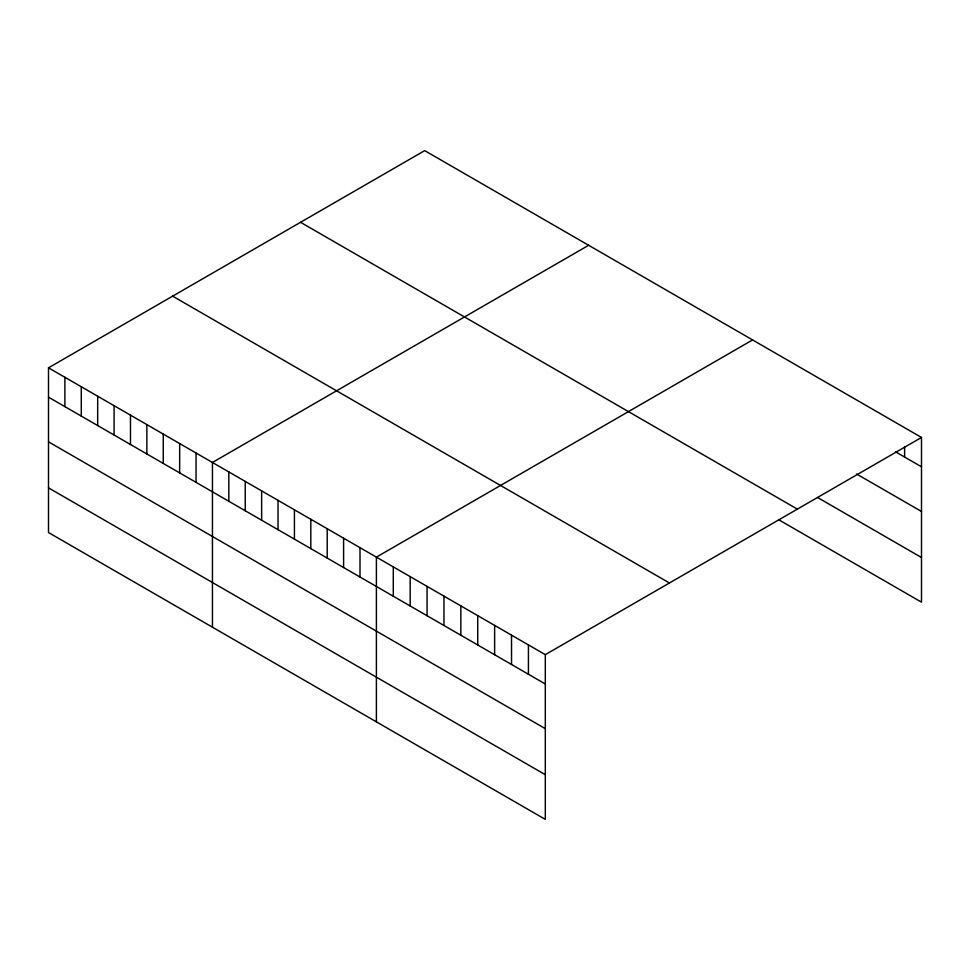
<?xml version="1.0" encoding="UTF-8"?>
<svg xmlns="http://www.w3.org/2000/svg" width="970" height="970" viewBox="0 0 970 970"><rect width="100%" height="100%" fill="white"/><g stroke="black" fill="none" stroke-linecap="round" stroke-linejoin="round"><path stroke-width="1.45" d="M48.5 367.824L545.31 654.653L545.31 819.371L48.5 532.542L48.5 367.824L424.69 150.629L921.5 437.458L921.5 602.176L778.57 519.653M588.644 245.289L212.442 462.472L212.442 627.19M752.587 339.936L376.396 557.132L376.396 721.85M545.31 654.653L921.5 437.458M895.516 451.802L921.5 466.8M856.534 473.966L921.5 511.469M817.552 497.489L921.5 557.507M300.554 222.3L797.352 509.129M172.648 296.153L669.445 582.982M48.5 397.166L545.31 683.995M48.5 441.835L545.31 728.664M48.5 487.861L545.31 774.69M904.61 446.782L904.61 457.052M528.42 644.904L528.42 674.235M511.529 635.144L511.529 664.486M494.627 625.395L494.627 654.738M477.737 615.647L477.737 644.989M460.847 605.886L460.847 635.229M443.957 596.138L443.957 625.48M427.067 586.389L427.067 615.732M410.177 576.641L410.177 605.971M393.286 566.88L393.286 596.223M360.003 547.662L360.003 577.005M343.598 538.204L343.598 567.535M327.205 528.735L327.205 558.077M310.812 519.265L310.812 548.608M294.419 509.808L294.419 539.15M278.026 500.338L278.026 529.681M261.633 490.868L261.633 520.211M245.24 481.411L245.24 510.753M228.835 471.941L228.835 501.284M196.049 453.014L196.049 482.357M179.656 443.545L179.656 472.887M163.263 434.087L163.263 463.417M146.87 424.617L146.87 453.96M130.477 415.148L130.477 444.49M114.084 405.69L114.084 435.021M97.679 396.221L97.679 425.563M81.286 386.751L81.286 416.094M64.893 377.294L64.893 406.624"/></g></svg>
